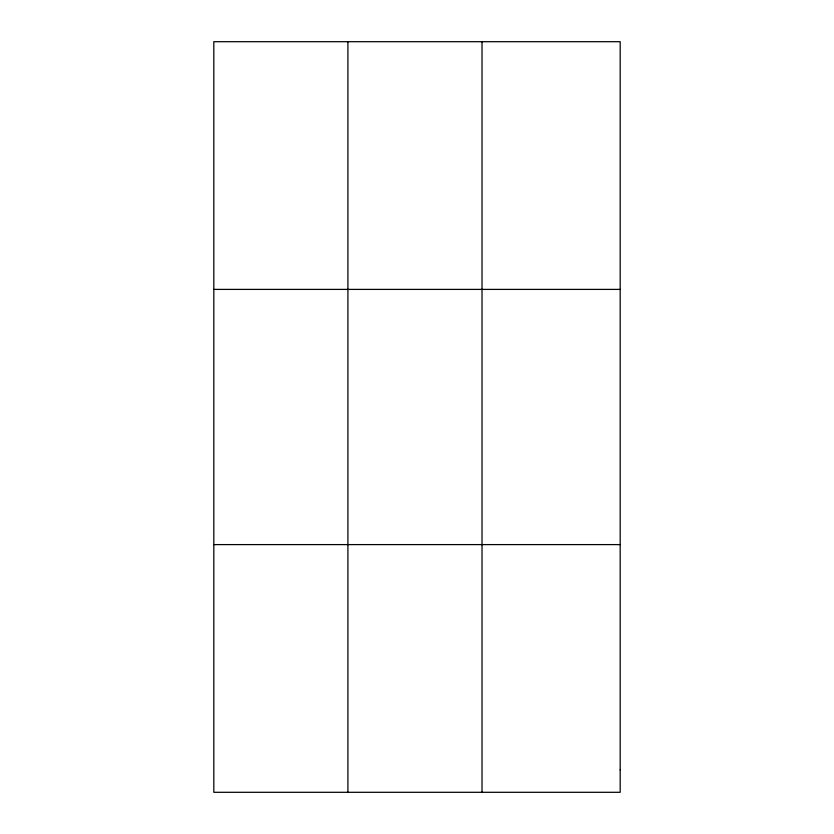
<?xml version="1.0" encoding="UTF-8"?>
<svg xmlns="http://www.w3.org/2000/svg" width="834" height="834" viewBox="0 0 834 834"><rect width="100%" height="100%" fill="white"/><g stroke="black" fill="none" stroke-linecap="round" stroke-linejoin="round"><path stroke-width="1.25" d="M347.914 792.3L347.914 41.7M482.021 792.3L482.021 41.7M213.817 289.398L620.183 289.398M213.817 544.602L620.183 544.602M620.183 769.782L620.183 792.3L213.817 792.3L213.817 41.7L620.183 41.7L620.183 769.782"/></g></svg>
